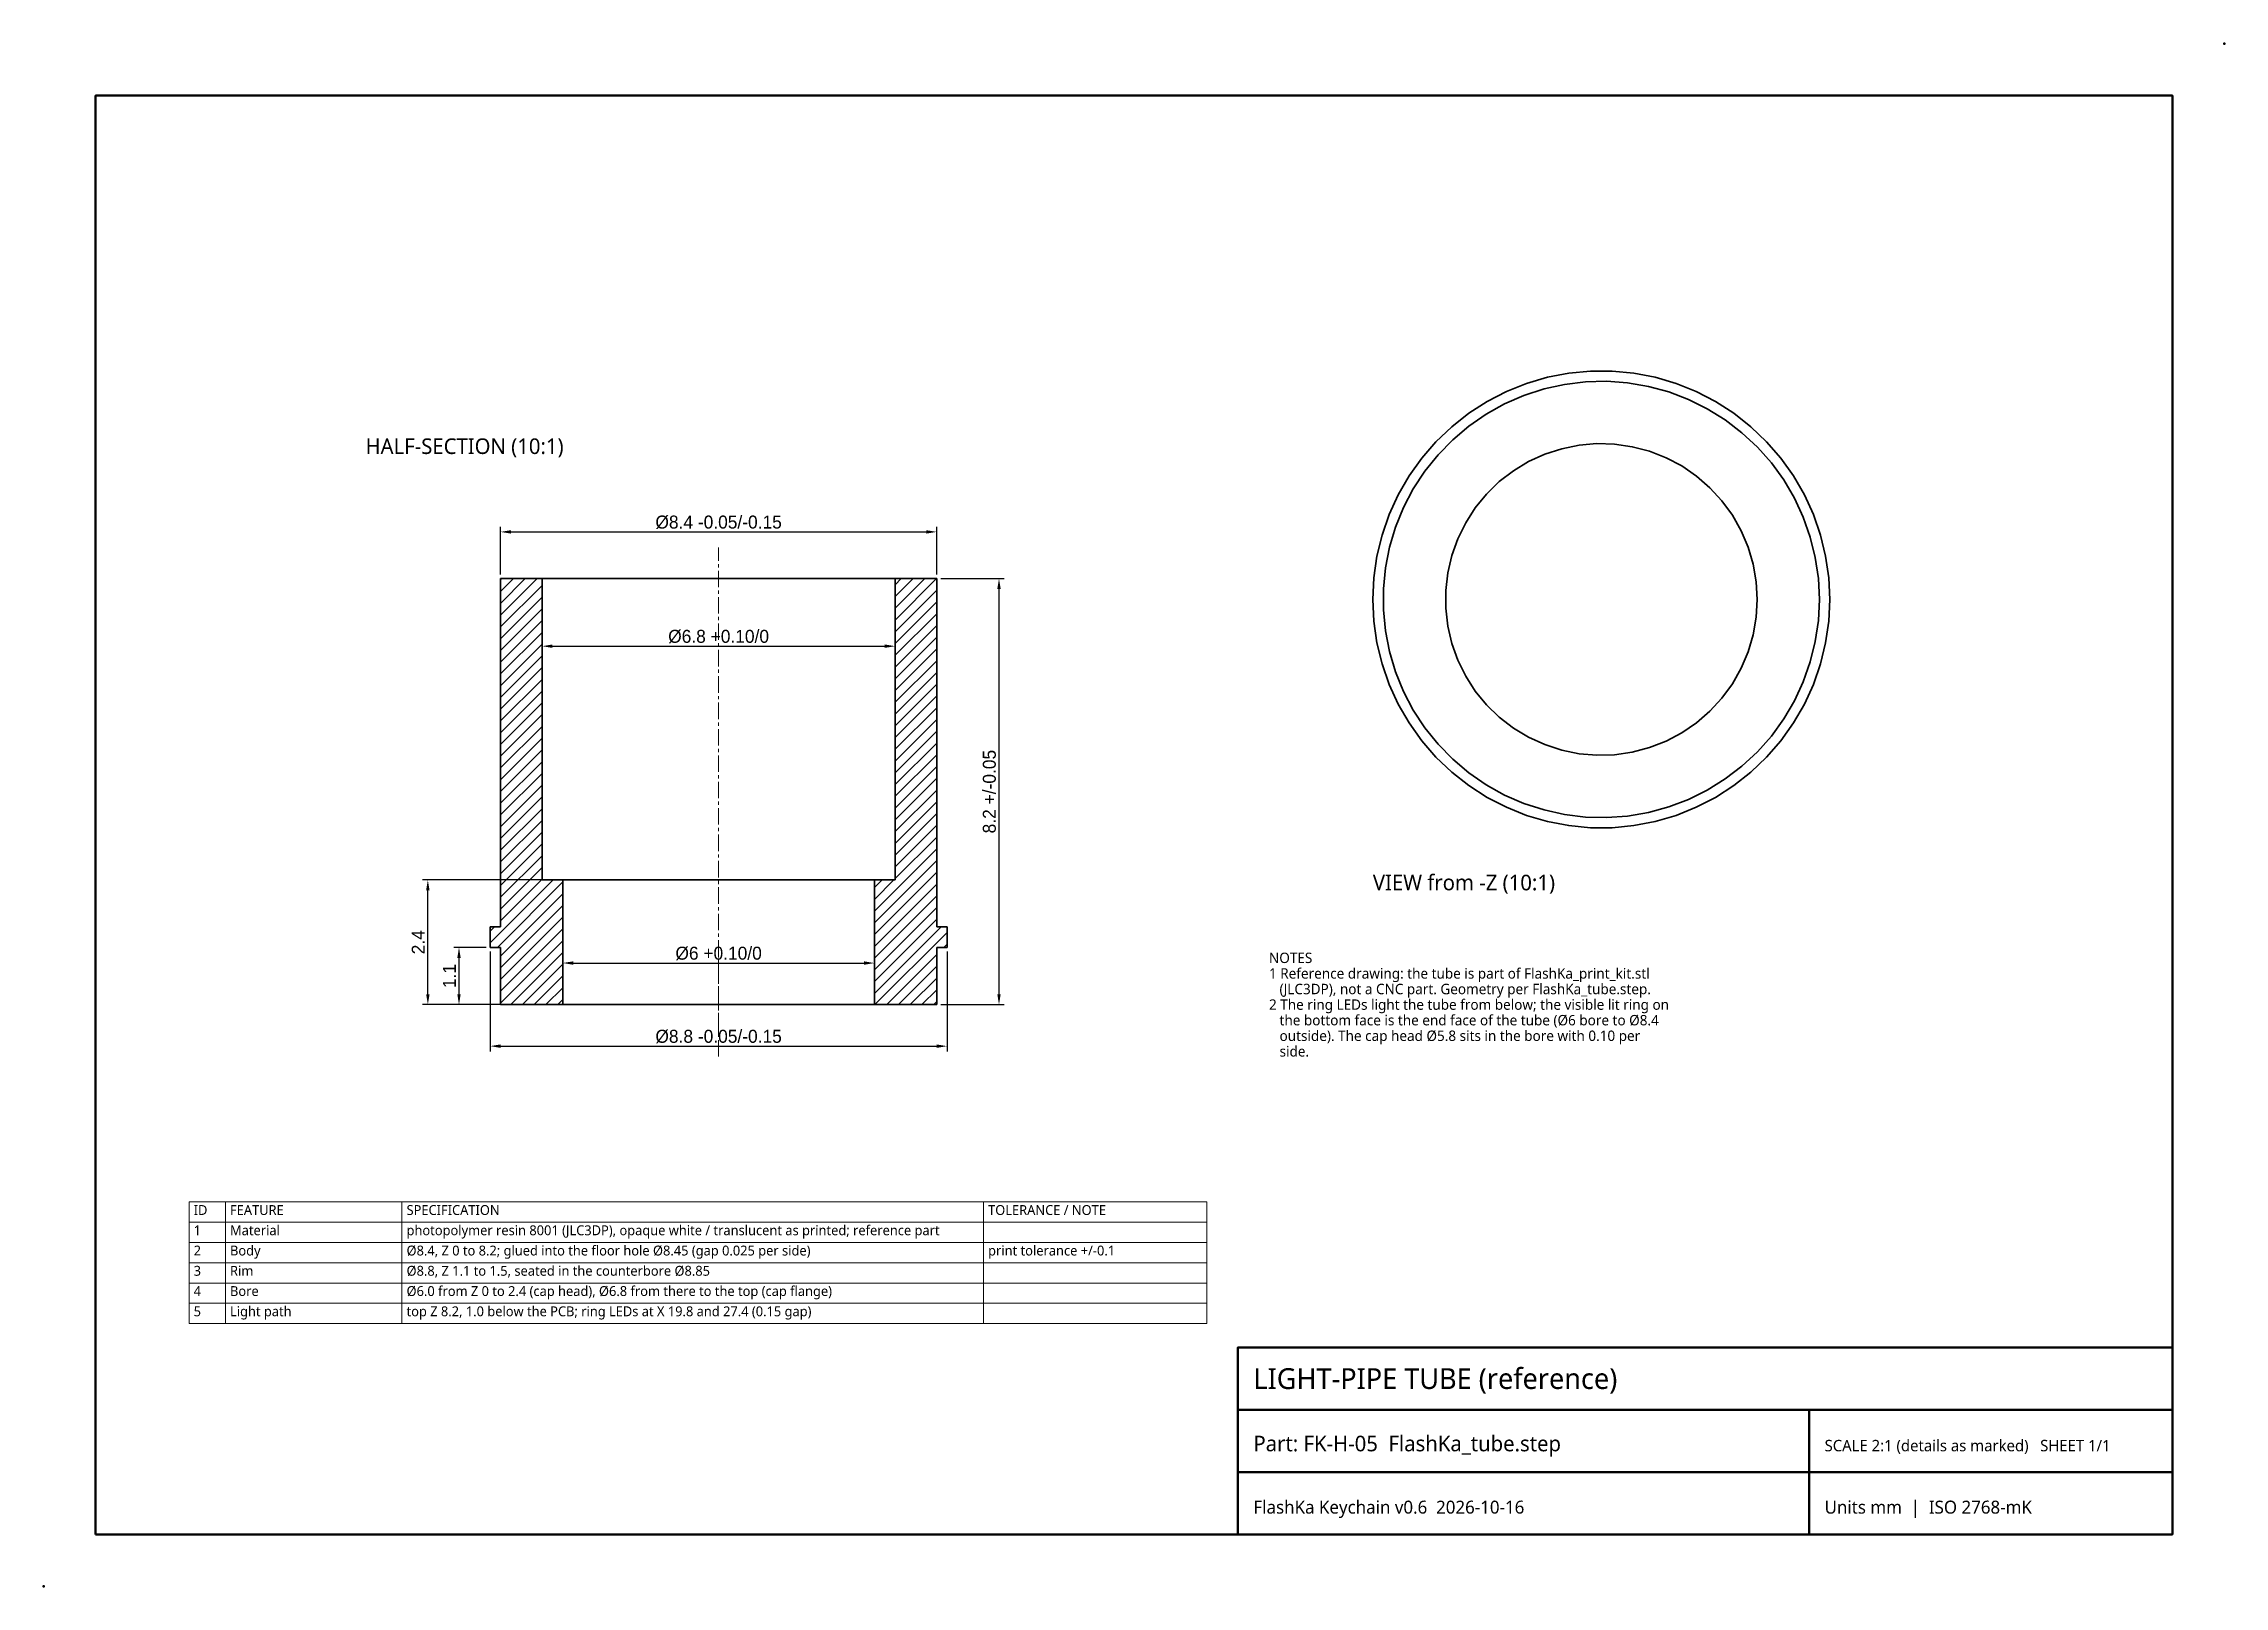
# Model space of a CAD drawing. Header units: millimetres. Extents: x 0 to 420, y 0 to 297.
import ezdxf

# ---------------------------------------------------------------- set-up
doc = ezdxf.new("R2010")
doc.units = ezdxf.units.MM
doc.linetypes.add('CENTER', pattern=[5.08, 3.175, -0.635, 0.635, -0.635])
for name, color, linetype, lineweight in [('BORDER', 7, 'Continuous', 50), ('CENTER', 1, 'CENTER', 13), ('DIM', 5, 'Continuous', 13), ('HATCH', 8, 'Continuous', 9), ('TABLE', 7, 'Continuous', 18), ('TEXT', 7, 'Continuous', 18), ('VISIBLE', 7, 'Continuous', 35)]:
    doc.layers.add(name, color=color, linetype=linetype, lineweight=lineweight)
doc.styles.add('OpenSans', font='OpenSans-Regular.ttf')
doc.dimstyles.new('FK10', dxfattribs={"dimtxt": 2.5, "dimasz": 2, "dimexe": 1, "dimexo": 0.8, "dimgap": 0.6, "dimtad": 1, "dimdec": 3, "dimlfac": 0.1, "dimdsep": 46, "dimcen": 2.5, "dimclrd": 5, "dimclre": 5, "dimclrt": 7, "dimazin": 3, "dimtfac": 1, "dimtmove": 0, "dimatfit": 3})

msp = doc.modelspace()

# ---------------------------------------------------------------- linework, layer by layer
at = {"layer": 'BORDER'}
for p, q in [((230, 34), (410, 34)), ((340, 10), (340, 34)), ((230, 22), (410, 22))]:
    msp.add_line(p, q, dxfattribs=at)
for points in [[(10, 10), (410, 10), (410, 287), (10, 287)], [(230, 10), (410, 10), (410, 46), (230, 46)]]:
    msp.add_lwpolyline(points, close=True, dxfattribs=at)
for p in [(420, 297), (0, 0)]:
    msp.add_point(p, dxfattribs=at)
at = {"layer": 'CENTER'}
for p, q in [((130, 106), (130, 200)), ((130, 102), (130, 122)), ((120, 112), (140, 112))]:
    msp.add_line(p, q, dxfattribs=at)
at = {"layer": 'HATCH'}
for p, q in [((88, 186.9706), (95.0294, 194)), ((88, 189.2333), (92.7667, 194)), ((88, 191.496), (90.504, 194)), ((88, 193.7588), (88.2412, 194)), ((164, 186.0373), (171.9627, 194)), ((164, 188.3001), (169.6999, 194)), ((164, 190.5628), (167.4372, 194)), ((164, 192.8256), (165.1744, 194)), ((88, 184.7078), (96, 192.7078)), ((88, 182.4451), (96, 190.4451)), ((164, 183.7746), (172, 191.7746)), ((164, 181.5119), (172, 189.5119)), ((88, 180.1823), (96, 188.1823)), ((88, 177.9196), (96, 185.9196)), ((164, 179.2491), (172, 187.2491)), ((164, 176.9864), (172, 184.9864)), ((88, 175.6569), (96, 183.6569)), ((88, 173.3941), (96, 181.3941)), ((164, 174.7236), (172, 182.7236)), ((88, 171.1314), (96, 179.1314)), ((88, 168.8686), (96, 176.8686)), ((164, 172.4609), (172, 180.4609)), ((164, 170.1982), (172, 178.1982)), ((88, 166.6059), (96, 174.6059)), ((88, 164.3431), (96, 172.3431)), ((164, 167.9354), (172, 175.9354)), ((164, 165.6727), (172, 173.6727)), ((88, 162.0804), (96, 170.0804)), ((164, 163.4099), (172, 171.4099)), ((164, 161.1472), (172, 169.1472)), ((88, 159.8177), (96, 167.8177)), ((88, 157.5549), (96, 165.5549)), ((164, 158.8844), (172, 166.8844)), ((164, 156.6217), (172, 164.6217)), ((88, 155.2922), (96, 163.2922)), ((88, 153.0294), (96, 161.0294)), ((164, 154.359), (172, 162.359)), ((164, 152.0962), (172, 160.0962)), ((88, 150.7667), (96, 158.7667)), ((88, 148.504), (96, 156.504)), ((164, 149.8335), (172, 157.8335)), ((164, 147.5707), (172, 155.5707)), ((88, 146.2412), (96, 154.2412)), ((88, 143.9785), (96, 151.9785)), ((164, 145.308), (172, 153.308)), ((88, 141.7157), (96, 149.7157)), ((88, 139.453), (96, 147.453)), ((164, 143.0453), (172, 151.0453)), ((164, 140.7825), (172, 148.7825)), ((88, 137.1902), (96, 145.1902)), ((88, 134.9275), (96, 142.9275)), ((164, 138.5198), (172, 146.5198)), ((164, 136.257), (172, 144.257)), ((88, 132.6648), (96, 140.6648)), ((160, 129.9943), (172, 141.9943)), ((160, 127.7315), (172, 139.7315)), ((86, 123.8765), (98.1235, 136)), ((87.3862, 123), (100, 135.6138)), ((88, 130.402), (96, 138.402)), ((88, 128.1393), (96, 136.1393)), ((160, 125.4688), (172, 137.4688)), ((160, 132.257), (163.743, 136)), ((160, 134.5198), (161.4802, 136)), ((160, 123.2061), (172, 135.2061)), ((88, 121.3511), (100, 133.3511)), ((88, 119.0883), (100, 131.0883)), ((160, 120.9433), (172, 132.9433)), ((160, 118.6806), (172, 130.6806)), ((86, 126.1393), (86.8607, 127)), ((88, 116.8256), (100, 128.8256)), ((88, 114.5628), (100, 126.5628)), ((160, 116.4178), (172, 128.4178)), ((160, 114.1551), (172.8449, 127)), ((88, 112.3001), (100, 124.3001)), ((89.9627, 112), (100, 122.0373)), ((160.1076, 112), (174, 125.8924)), ((173.3704, 123), (174, 123.6296)), ((92.2254, 112), (100, 119.7746)), ((162.3704, 112), (172, 121.6296)), ((164.6331, 112), (172, 119.3669)), ((94.4881, 112), (100, 117.5119)), ((96.7509, 112), (100, 115.2491)), ((166.8959, 112), (172, 117.1041)), ((169.1586, 112), (172, 114.8414)), ((99.0136, 112), (100, 112.9864)), ((171.4214, 112), (172, 112.5786))]:
    msp.add_line(p, q, dxfattribs=at)
at = {"layer": 'TABLE'}
for p, q in [((28, 74), (224, 74)), ((28, 74), (28, 50.6)), ((35, 74), (35, 50.6)), ((69, 74), (69, 50.6)), ((181, 74), (181, 50.6)), ((224, 74), (224, 50.6)), ((28, 70.1), (224, 70.1)), ((28, 66.2), (224, 66.2)), ((28, 62.3), (224, 62.3)), ((28, 58.4), (224, 58.4)), ((28, 54.5), (224, 54.5)), ((28, 50.6), (224, 50.6))]:
    msp.add_line(p, q, dxfattribs=at)
at = {"layer": 'VISIBLE'}
for points in [[(344, 190), (343.8008, 185.8175), (343.2049, 181.6729), (342.2177, 177.6038), (340.8482, 173.6469), (339.1088, 169.838), (337.0152, 166.2118), (334.5863, 162.801), (331.8443, 159.6365), (328.8139, 156.747), (325.5225, 154.1587), (322, 151.8949), (318.2783, 149.9762), (314.391, 148.42), (310.3734, 147.2403), (306.2619, 146.4479), (302.0936, 146.0498), (297.9064, 146.0498), (293.7381, 146.4479), (289.6266, 147.2403), (285.609, 148.42), (281.7217, 149.9762), (278, 151.8949), (274.4775, 154.1587), (271.1861, 156.747), (268.1557, 159.6365), (265.4137, 162.801), (262.9848, 166.2118), (260.8912, 169.838), (259.1518, 173.6469), (257.7823, 177.6038), (256.7951, 181.6729), (256.1992, 185.8175), (256, 190), (256.1992, 194.1825), (256.7951, 198.3271), (257.7823, 202.3962), (259.1518, 206.3531), (260.8912, 210.162), (262.9848, 213.7882), (265.4137, 217.199), (268.1557, 220.3635), (271.1861, 223.253), (274.4775, 225.8413), (278, 228.1051), (281.7217, 230.0238), (285.609, 231.58), (289.6266, 232.7597), (293.7381, 233.5521), (297.9064, 233.9502), (302.0936, 233.9502), (306.2619, 233.5521), (310.3734, 232.7597), (314.391, 231.58), (318.2783, 230.0238), (322, 228.1051), (325.5225, 225.8413), (328.8139, 223.253), (331.8443, 220.3635), (334.5863, 217.199), (337.0152, 213.7882), (339.1088, 210.162), (340.8482, 206.3531), (342.2177, 202.3962), (343.2049, 198.3271), (343.8008, 194.1825), (344, 190)], [(342, 190), (341.8039, 185.9464), (341.2175, 181.9307), (340.2463, 177.9903), (338.8993, 174.162), (337.1892, 170.4816), (335.1317, 166.9835), (332.7463, 163.7002), (330.0552, 160.6625), (327.0834, 157.8987), (323.8587, 155.4347), (320.4113, 153.2933), (316.7733, 151.4947), (312.9787, 150.0556), (309.0629, 148.9895), (305.0625, 148.3062), (301.0149, 148.0123), (296.9577, 148.1103), (292.929, 148.5995), (288.9663, 149.4752), (285.1066, 150.7293), (281.386, 152.3501), (277.8391, 154.3223), (274.4992, 156.6277), (271.3973, 159.2447), (268.5625, 162.1488), (266.0213, 165.313), (263.7973, 168.7077), (261.9113, 172.3012), (260.3809, 176.0599), (259.2204, 179.9487), (258.4407, 183.9315), (258.049, 187.9708), (258.049, 192.0292), (258.4407, 196.0685), (259.2204, 200.0513), (260.3809, 203.9401), (261.9113, 207.6988), (263.7973, 211.2923), (266.0213, 214.687), (268.5625, 217.8512), (271.3973, 220.7553), (274.4992, 223.3723), (277.8391, 225.6777), (281.386, 227.6499), (285.1066, 229.2707), (288.9663, 230.5248), (292.929, 231.4005), (296.9577, 231.8897), (301.0149, 231.9877), (305.0625, 231.6938), (309.0629, 231.0105), (312.9787, 229.9444), (316.7733, 228.5053), (320.4113, 226.7067), (323.8587, 224.5653), (327.0834, 222.1013), (330.0552, 219.3375), (332.7463, 216.2998), (335.1317, 213.0165), (337.1892, 209.5184), (338.8993, 205.838), (340.2463, 202.0097), (341.2175, 198.0693), (341.8039, 194.0536), (342, 190)], [(330, 190), (329.8045, 186.5803), (329.2204, 183.2051), (328.2553, 179.9185), (326.922, 176.7634), (325.2376, 173.7808), (323.2242, 171.0096), (320.9081, 168.486), (318.3194, 166.2429), (315.4919, 164.3095), (312.4625, 162.711), (309.2705, 161.4683), (305.9577, 160.5975), (302.5673, 160.11), (299.1433, 160.0122), (295.7306, 160.3054), (292.3734, 160.9856), (289.1158, 162.0441), (286, 163.467), (283.0667, 165.2358), (280.3542, 167.3275), (277.8978, 169.7148), (275.7295, 172.3664), (273.8776, 175.248), (272.3663, 178.3219), (271.2152, 181.548), (270.4394, 184.8843), (270.0489, 188.2873), (270.0489, 191.7127), (270.4394, 195.1157), (271.2152, 198.452), (272.3663, 201.6781), (273.8776, 204.752), (275.7295, 207.6336), (277.8978, 210.2852), (280.3542, 212.6725), (283.0667, 214.7642), (286, 216.533), (289.1158, 217.9559), (292.3734, 219.0144), (295.7306, 219.6946), (299.1433, 219.9878), (302.5673, 219.89), (305.9577, 219.4025), (309.2705, 218.5317), (312.4625, 217.289), (315.4919, 215.6905), (318.3194, 213.7571), (320.9081, 211.514), (323.2242, 208.9904), (325.2376, 206.2192), (326.922, 203.2366), (328.2553, 200.0815), (329.2204, 196.7949), (329.8045, 193.4197), (330, 190)], [(96, 194), (88, 194)], [(88, 127), (88, 194)], [(96, 194), (96, 136)], [(164, 194), (163.1475, 194), (160.6329, 194), (156.5823, 194), (151.1987, 194), (144.752, 194), (137.5657, 194), (130, 194), (122.4343, 194), (115.248, 194), (108.8013, 194), (103.4177, 194), (99.3671, 194), (96.8525, 194), (96, 194)], [(172, 194), (164, 194)], [(164, 194), (164, 136)], [(172, 127), (172, 194)], [(100, 136), (96, 136)], [(100, 136), (100, 112)], [(160, 136), (159.2478, 136), (157.0291, 136), (153.4549, 136), (148.7047, 136), (143.0165, 136), (136.6756, 136), (130, 136), (123.3244, 136), (116.9835, 136), (111.2953, 136), (106.5451, 136), (102.9709, 136), (100.7522, 136), (100, 136)], [(164, 136), (160, 136)], [(160, 136), (160, 112)], [(88, 127), (86, 127)], [(86, 123), (86, 127)], [(88, 127), (87.7263, 127), (87.4724, 127), (87.2383, 127), (87.0242, 127), (86.8302, 127), (86.6564, 127), (86.5029, 127), (86.3696, 127), (86.2568, 127), (86.1644, 127), (86.0925, 127), (86.0411, 127), (86.0103, 127), (86, 127)], [(174, 127), (172, 127)], [(174, 127), (173.9897, 127), (173.9589, 127), (173.9075, 127), (173.8356, 127), (173.7432, 127), (173.6304, 127), (173.4971, 127), (173.3436, 127), (173.1698, 127), (172.9758, 127), (172.7617, 127), (172.5276, 127), (172.2737, 127), (172, 127)], [(174, 123), (174, 127)], [(86, 123), (88, 123)], [(88, 123), (87.7263, 123), (87.4724, 123), (87.2383, 123), (87.0242, 123), (86.8302, 123), (86.6564, 123), (86.5029, 123), (86.3696, 123), (86.2568, 123), (86.1644, 123), (86.0925, 123), (86.0411, 123), (86.0103, 123), (86, 123)], [(88, 112), (88, 123)], [(172, 112), (172, 123)], [(172, 123), (174, 123)], [(174, 123), (173.9897, 123), (173.9589, 123), (173.9075, 123), (173.8356, 123), (173.7432, 123), (173.6304, 123), (173.4971, 123), (173.3436, 123), (173.1698, 123), (172.9758, 123), (172.7617, 123), (172.5276, 123), (172.2737, 123), (172, 123)], [(88, 112), (100, 112)], [(160, 112), (159.2478, 112), (157.0291, 112), (153.4549, 112), (148.7047, 112), (143.0165, 112), (136.6756, 112), (130, 112), (123.3244, 112), (116.9835, 112), (111.2953, 112), (106.5451, 112), (102.9709, 112), (100.7522, 112), (100, 112)], [(160, 112), (172, 112)]]:
    msp.add_lwpolyline(points, dxfattribs=at)

# ---------------------------------------------------------------- texts
at = {"layer": 'TEXT', "style": 'OpenSans'}
for s, height, p in [('HALF-SECTION (10:1)', 3, (62, 218)), ('VIEW from -Z (10:1)', 3, (256, 134)), ('NOTES', 2, (236, 120)), ('1 Reference drawing: the tube is part of FlashKa_print_kit.stl', 2, (236, 117)), ('   (JLC3DP), not a CNC part. Geometry per FlashKa_tube.step.', 2, (236, 114)), ('2 The ring LEDs light the tube from below; the visible lit ring on', 2, (236, 111)), ('   the bottom face is the end face of the tube (Ø6 bore to Ø8.4', 2, (236, 108)), ('   outside). The cap head Ø5.8 sits in the bore with 0.10 per', 2, (236, 105)), ('   side.', 2, (236, 102)), ('ID', 1.9, (28.9, 71.5)), ('FEATURE', 1.9, (35.9, 71.5)), ('SPECIFICATION', 1.9, (69.9, 71.5)), ('TOLERANCE / NOTE', 1.9, (181.9, 71.5)), ('1', 1.9, (28.9, 67.6)), ('Material', 1.9, (35.9, 67.6)), ('photopolymer resin 8001 (JLC3DP), opaque white / translucent as printed; reference part', 1.9, (69.9, 67.6)), ('2', 1.9, (28.9, 63.7)), ('Body', 1.9, (35.9, 63.7)), ('Ø8.4, Z 0 to 8.2; glued into the floor hole Ø8.45 (gap 0.025 per side)', 1.9, (69.9, 63.7)), ('print tolerance +/-0.1', 1.9, (181.9, 63.7)), ('3', 1.9, (28.9, 59.8)), ('Rim', 1.9, (35.9, 59.8)), ('Ø8.8, Z 1.1 to 1.5, seated in the counterbore Ø8.85', 1.9, (69.9, 59.8)), ('4', 1.9, (28.9, 55.9)), ('Bore', 1.9, (35.9, 55.9)), ('Ø6.0 from Z 0 to 2.4 (cap head), Ø6.8 from there to the top (cap flange)', 1.9, (69.9, 55.9)), ('5', 1.9, (28.9, 52)), ('Light path', 1.9, (35.9, 52)), ('top Z 8.2, 1.0 below the PCB; ring LEDs at X 19.8 and 27.4 (0.15 gap)', 1.9, (69.9, 52)), ('LIGHT-PIPE TUBE (reference)', 4, (233, 38)), ('Part: FK-H-05  FlashKa_tube.step', 3, (233, 26)), ('SCALE 2:1 (details as marked)   SHEET 1/1', 2.2, (343, 26)), ('FlashKa Keychain v0.6  2026-10-16', 2.5, (233, 14)), ('Units mm  |  ISO 2768-mK', 2.5, (343, 14))]:
    msp.add_text(s, height=height, dxfattribs=at).set_placement(p)

# ---------------------------------------------------------------- dimensions: what is measured, and where the dimension line sits
at = {"layer": 'DIM'}
for base, p1, p2, text in [((88, 203), (88, 194), (172, 194), '%%c<> -0.05/-0.15'), ((96, 181), (96, 189), (164, 189), '%%c<> +0.10/0'), ((100, 120), (100, 132), (160, 132), '%%c<> +0.10/0'), ((86, 104), (86, 123), (174, 123), '%%c<> -0.05/-0.15')]:
    msp.add_linear_dim(base=base, p1=p1, p2=p2, text=text, dimstyle='FK10', dxfattribs=at).render()
msp.add_linear_dim(base=(184, 112), p1=(172, 112), p2=(172, 194), angle=90, text='<> +/-0.05', dimstyle='FK10', dxfattribs=at).render()
for base, p1, p2 in [((74, 112), (100, 112), (100, 136)), ((80, 112), (86, 112), (86, 123))]:
    msp.add_linear_dim(base=base, p1=p1, p2=p2, angle=90, dimstyle='FK10', dxfattribs=at).render()

doc.saveas('drawing.dxf')
